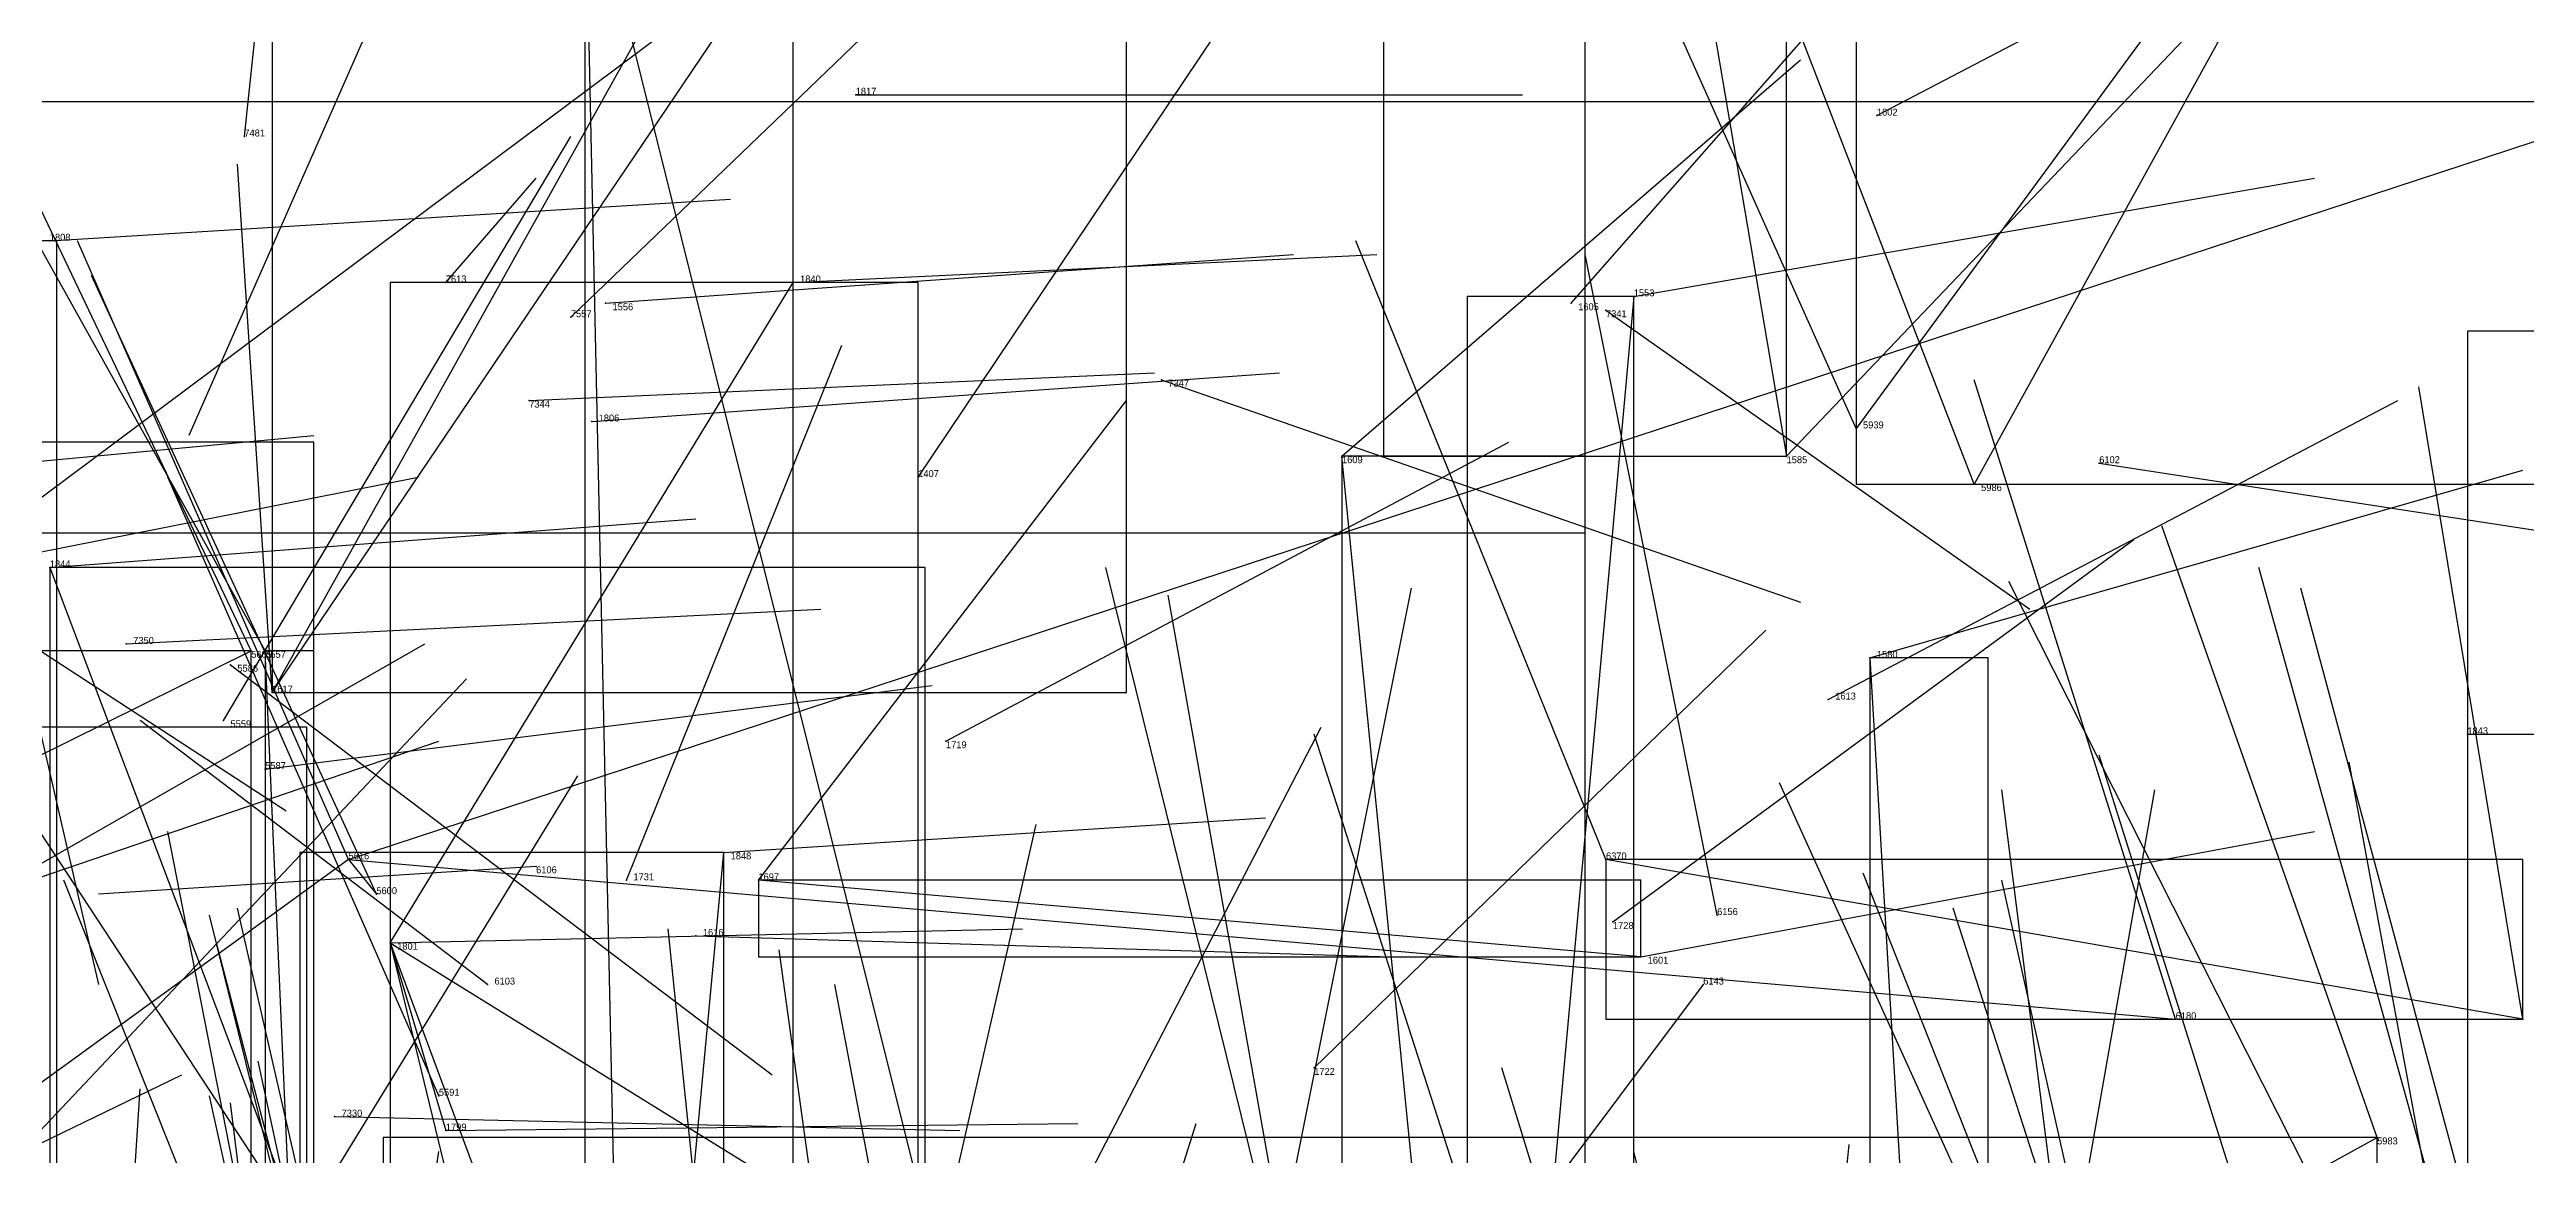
# Model space of a CAD drawing. Extents: x 59.1 to 70.8, y 600.3 to 605.1.
# Drawn here: x 67.501 to 67.8575, y 604.2484 to 604.4075 of the extents above; entities that cross this region are included whole.
import ezdxf

# ---------------------------------------------------------------- set-up
doc = ezdxf.new("R2010")
doc.units = 0
for name, color, linetype in [('Clients', 3, 'CONTINUOUS'), ('Facilities', 3, 'CONTINUOUS'), ('Facilities_lines', 3, 'CONTINUOUS'), ('Min_max_boxes', 1, 'CONTINUOUS'), ('Normals', 1, 'CONTINUOUS'), ('Source_points', 5, 'CONTINUOUS'), ('Text', 3, 'CONTINUOUS')]:
    doc.layers.add(name, color=color, linetype=linetype)

msp = doc.modelspace()

# ---------------------------------------------------------------- linework, layer by layer
at = {"layer": 'Clients', "color": 5}
for p in [(67.608, 604.374, 448.6), (67.761, 604.353, 453.98), (67.687, 604.349, 452.79), (67.751, 604.349, 452.908), (67.778, 604.345, 453.831), (67.53, 604.321, 454.187), (67.532, 604.321, 454.28), (67.598, 604.292, 448.657), (67.725, 604.291, 453.831), (67.603, 604.288, 452.668), (67.548, 604.286, 454.215), (67.807, 604.268, 453.675), (67.558, 604.252, 448.445), (67.836, 604.251, 453.868)]:
    msp.add_point(p, dxfattribs=at)
at = {"layer": 'Facilities', "color": 3}
for p in [(67.617, 604.401, 448.368), (67.764, 604.398, 452.998), (67.529, 604.395, 459.02), (67.501, 604.38, 448.396), (67.558, 604.374, 458.954), (67.576, 604.369, 461.947), (67.581, 604.371, 453.103), (67.72, 604.371, 452.856), (67.725, 604.37, 461.65), (67.729, 604.372, 453.174), (67.661, 604.36, 461.156), (67.57, 604.357, 461.733), (67.579, 604.354, 448.446), (67.796, 604.348, 457.588), (67.626, 604.346, 452.81), (67.501, 604.333, 448.516), (67.512, 604.322, 461.434), (67.527, 604.319, 454.376), (67.763, 604.32, 452.949), (67.533, 604.315, 452.743), (67.757, 604.314, 452.865), (67.526, 604.311, 454.491), (67.63, 604.308, 452.739), (67.849, 604.309, 448.743), (67.532, 604.304, 454.423), (67.544, 604.291, 454.15), (67.571, 604.29, 457.759), (67.584, 604.288, 452.679), (67.741, 604.283, 453.681), (67.594, 604.28, 452.987), (67.726, 604.282, 452.742), (67.55, 604.279, 448.488), (67.73, 604.277, 452.939), (67.564, 604.273, 457.641), (67.739, 604.273, 457.819), (67.857, 604.268, 453.688), (67.683, 604.261, 452.644), (67.557, 604.257, 454.157), (67.542, 604.254, 461.869)]:
    msp.add_point(p, dxfattribs=at)
at = {"layer": 'Facilities_lines', "color": 3}
for p, q in [((67.693, 604.69, 453.471), (67.751, 604.349, 452.908)), ((67.533, 604.315, 452.743), (67.639, 604.505, 453.094)), ((67.533, 604.315, 452.743), (67.656, 604.497, 453.07)), ((67.847, 604.47, 454.181), (67.761, 604.353, 453.98)), ((67.847, 604.47, 454.181), (67.778, 604.345, 453.831)), ((67.393, 604.457, 448.368), (67.608, 604.13, 448.652)), ((67.578, 604.436, 448.602), (67.589, 603.931, 448.48)), ((67.578, 604.436, 448.602), (67.722, 603.86, 448.66)), ((67.619, 604.432, 452.947), (67.493, 604.338, 452.808)), ((67.544, 604.291, 454.15), (67.876, 604.4, 454.09)), ((67.55, 604.279, 448.488), (67.608, 604.374, 448.6)), ((67.729, 604.372, 453.174), (67.705, 604.107, 453.239)), ((67.722, 603.995, 452.607), (67.687, 604.349, 452.79)), ((67.501, 604.333, 448.516), (67.627, 604, 448.613)), ((67.368, 604.241, 454.321), (67.53, 604.321, 454.187)), ((67.539, 604.16, 453.466), (67.532, 604.321, 454.28)), ((67.763, 604.32, 452.949), (67.78, 604.03, 453.087)), ((67.544, 604.291, 454.15), (67.391, 604.18, 454.081)), ((67.537, 603.637, 448.45), (67.598, 604.292, 448.657)), ((67.544, 604.291, 454.15), (67.548, 604.286, 454.215)), ((67.544, 604.291, 454.15), (67.807, 604.268, 453.675)), ((67.857, 604.268, 453.688), (67.725, 604.291, 453.831)), ((67.73, 604.277, 452.939), (67.603, 604.288, 452.668)), ((67.55, 604.279, 448.488), (67.558, 604.252, 448.445)), ((67.55, 604.279, 448.488), (67.609, 604.12, 448.551)), ((67.55, 604.279, 448.488), (67.582, 604.147, 448.517)), ((67.55, 604.279, 448.488), (67.626, 604.232, 448.669)), ((67.549, 604.093, 453.598), (67.836, 604.251, 453.868))]:
    msp.add_line(p, q, dxfattribs=at)
at = {"layer": 'Min_max_boxes', "color": 1}
for p, q in [((67.722, 604.338, 452.808), (67.722, 604.802, 452.808)), ((67.722, 604.338, 453.391), (67.722, 604.802, 453.391)), ((67.693, 604.69, 452.908), (67.693, 604.349, 452.908)), ((67.693, 604.69, 453.471), (67.693, 604.349, 453.471)), ((67.751, 604.349, 452.908), (67.751, 604.69, 452.908)), ((67.751, 604.349, 453.471), (67.751, 604.69, 453.471)), ((67.533, 604.505, 452.743), (67.533, 604.315, 452.743)), ((67.533, 604.505, 453.094), (67.533, 604.315, 453.094)), ((67.656, 604.315, 452.743), (67.656, 604.505, 452.743)), ((67.656, 604.315, 453.094), (67.656, 604.505, 453.094)), ((67.761, 604.47, 453.831), (67.761, 604.345, 453.831)), ((67.761, 604.47, 454.181), (67.761, 604.345, 454.181)), ((67.608, 604.13, 448.368), (67.608, 604.457, 448.368)), ((67.608, 604.13, 448.652), (67.608, 604.457, 448.652)), ((67.578, 604.436, 448.48), (67.578, 603.86, 448.48)), ((67.578, 604.436, 448.66), (67.578, 603.86, 448.66)), ((67.722, 603.86, 448.48), (67.722, 604.436, 448.48)), ((67.722, 603.86, 448.66), (67.722, 604.436, 448.66)), ((67.876, 604.4, 453.675), (67.391, 604.4, 453.675)), ((67.876, 604.4, 454.215), (67.391, 604.4, 454.215)), ((67.502, 604.38, 454.388), (67.41, 604.38, 454.388)), ((67.502, 604.38, 454.617), (67.41, 604.38, 454.617)), ((67.502, 604.237, 454.388), (67.502, 604.38, 454.388)), ((67.502, 604.237, 454.617), (67.502, 604.38, 454.617)), ((67.502, 604.38, 454.388), (67.502, 604.38, 454.617)), ((67.626, 604.374, 448.445), (67.55, 604.374, 448.445)), ((67.55, 604.374, 448.445), (67.55, 604.12, 448.445)), ((67.626, 604.374, 448.669), (67.55, 604.374, 448.669)), ((67.55, 604.374, 448.669), (67.55, 604.12, 448.669)), ((67.55, 604.374, 448.445), (67.55, 604.374, 448.669)), ((67.626, 604.12, 448.445), (67.626, 604.374, 448.445)), ((67.626, 604.12, 448.669), (67.626, 604.374, 448.669)), ((67.626, 604.374, 448.445), (67.626, 604.374, 448.669)), ((67.729, 604.372, 453.174), (67.705, 604.372, 453.174)), ((67.705, 604.372, 453.174), (67.705, 604.107, 453.174)), ((67.729, 604.372, 453.239), (67.705, 604.372, 453.239)), ((67.705, 604.372, 453.239), (67.705, 604.107, 453.239)), ((67.705, 604.372, 453.174), (67.705, 604.372, 453.239)), ((67.729, 604.107, 453.174), (67.729, 604.372, 453.174)), ((67.729, 604.107, 453.239), (67.729, 604.372, 453.239)), ((67.729, 604.372, 453.174), (67.729, 604.372, 453.239)), ((67.905, 604.367, 453.686), (67.849, 604.367, 453.686)), ((67.849, 604.367, 453.686), (67.849, 604.213, 453.686)), ((67.905, 604.367, 454.016), (67.849, 604.367, 454.016)), ((67.849, 604.367, 454.016), (67.849, 604.213, 454.016)), ((67.849, 604.367, 453.686), (67.849, 604.367, 454.016)), ((67.539, 604.351, 454.106), (67.315, 604.351, 454.106)), ((67.539, 604.351, 454.536), (67.315, 604.351, 454.536)), ((67.539, 604.198, 454.106), (67.539, 604.351, 454.106)), ((67.539, 604.198, 454.536), (67.539, 604.351, 454.536)), ((67.539, 604.351, 454.106), (67.539, 604.351, 454.536)), ((67.722, 604.349, 452.607), (67.687, 604.349, 452.607)), ((67.687, 604.349, 452.607), (67.687, 603.995, 452.607)), ((67.722, 604.349, 452.79), (67.687, 604.349, 452.79)), ((67.687, 604.349, 452.79), (67.687, 603.995, 452.79)), ((67.687, 604.349, 452.607), (67.687, 604.349, 452.79)), ((67.693, 604.349, 452.908), (67.751, 604.349, 452.908)), ((67.693, 604.349, 453.471), (67.751, 604.349, 453.471)), ((67.693, 604.349, 452.908), (67.693, 604.349, 453.471)), ((67.722, 603.995, 452.607), (67.722, 604.349, 452.607)), ((67.722, 603.995, 452.79), (67.722, 604.349, 452.79)), ((67.722, 604.349, 452.607), (67.722, 604.349, 452.79)), ((67.751, 604.349, 452.908), (67.751, 604.349, 453.471)), ((67.761, 604.345, 453.831), (67.896, 604.345, 453.831)), ((67.761, 604.345, 454.181), (67.896, 604.345, 454.181)), ((67.761, 604.345, 453.831), (67.761, 604.345, 454.181)), ((67.383, 604.338, 452.808), (67.722, 604.338, 452.808)), ((67.383, 604.338, 453.391), (67.722, 604.338, 453.391)), ((67.722, 604.338, 452.808), (67.722, 604.338, 453.391)), ((67.627, 604.333, 448.516), (67.501, 604.333, 448.516)), ((67.501, 604.333, 448.516), (67.501, 604, 448.516)), ((67.627, 604.333, 448.613), (67.501, 604.333, 448.613)), ((67.501, 604.333, 448.613), (67.501, 604, 448.613)), ((67.501, 604.333, 448.516), (67.501, 604.333, 448.613)), ((67.627, 604, 448.516), (67.627, 604.333, 448.516)), ((67.627, 604, 448.613), (67.627, 604.333, 448.613)), ((67.627, 604.333, 448.516), (67.627, 604.333, 448.613)), ((67.53, 604.321, 454.187), (67.368, 604.321, 454.187)), ((67.53, 604.321, 454.321), (67.368, 604.321, 454.321)), ((67.53, 604.241, 454.187), (67.53, 604.321, 454.187)), ((67.53, 604.241, 454.321), (67.53, 604.321, 454.321)), ((67.53, 604.321, 454.187), (67.53, 604.321, 454.321)), ((67.539, 604.321, 453.466), (67.532, 604.321, 453.466)), ((67.532, 604.321, 453.466), (67.532, 604.16, 453.466)), ((67.539, 604.321, 454.28), (67.532, 604.321, 454.28)), ((67.532, 604.321, 454.28), (67.532, 604.16, 454.28)), ((67.532, 604.321, 453.466), (67.532, 604.321, 454.28)), ((67.539, 604.16, 453.466), (67.539, 604.321, 453.466)), ((67.539, 604.16, 454.28), (67.539, 604.321, 454.28)), ((67.539, 604.321, 453.466), (67.539, 604.321, 454.28)), ((67.78, 604.32, 452.949), (67.763, 604.32, 452.949)), ((67.763, 604.32, 452.949), (67.763, 604.03, 452.949)), ((67.78, 604.32, 453.087), (67.763, 604.32, 453.087)), ((67.763, 604.32, 453.087), (67.763, 604.03, 453.087)), ((67.763, 604.32, 452.949), (67.763, 604.32, 453.087)), ((67.78, 604.03, 452.949), (67.78, 604.32, 452.949)), ((67.78, 604.03, 453.087), (67.78, 604.32, 453.087)), ((67.78, 604.32, 452.949), (67.78, 604.32, 453.087)), ((67.533, 604.315, 452.743), (67.656, 604.315, 452.743)), ((67.533, 604.315, 453.094), (67.656, 604.315, 453.094)), ((67.533, 604.315, 452.743), (67.533, 604.315, 453.094)), ((67.656, 604.315, 452.743), (67.656, 604.315, 453.094)), ((67.538, 604.31, 454.902), (67.274, 604.31, 454.902)), ((67.538, 604.31, 455.109), (67.274, 604.31, 455.109)), ((67.538, 603.978, 454.902), (67.538, 604.31, 454.902)), ((67.538, 603.978, 455.109), (67.538, 604.31, 455.109)), ((67.538, 604.31, 454.902), (67.538, 604.31, 455.109)), ((67.598, 604.292, 448.45), (67.537, 604.292, 448.45)), ((67.537, 604.292, 448.45), (67.537, 603.637, 448.45)), ((67.598, 604.292, 448.657), (67.537, 604.292, 448.657)), ((67.537, 604.292, 448.657), (67.537, 603.637, 448.657)), ((67.537, 604.292, 448.45), (67.537, 604.292, 448.657)), ((67.598, 603.637, 448.45), (67.598, 604.292, 448.45)), ((67.598, 603.637, 448.657), (67.598, 604.292, 448.657)), ((67.598, 604.292, 448.45), (67.598, 604.292, 448.657)), ((67.857, 604.291, 453.688), (67.725, 604.291, 453.688)), ((67.725, 604.291, 453.688), (67.725, 604.268, 453.688)), ((67.857, 604.291, 453.831), (67.725, 604.291, 453.831)), ((67.725, 604.291, 453.831), (67.725, 604.268, 453.831)), ((67.725, 604.291, 453.688), (67.725, 604.291, 453.831)), ((67.857, 604.268, 453.688), (67.857, 604.291, 453.688)), ((67.857, 604.268, 453.831), (67.857, 604.291, 453.831)), ((67.857, 604.291, 453.688), (67.857, 604.291, 453.831)), ((67.73, 604.288, 452.668), (67.603, 604.288, 452.668)), ((67.603, 604.288, 452.668), (67.603, 604.277, 452.668)), ((67.73, 604.288, 452.939), (67.603, 604.288, 452.939)), ((67.603, 604.288, 452.939), (67.603, 604.277, 452.939)), ((67.603, 604.288, 452.668), (67.603, 604.288, 452.939)), ((67.73, 604.277, 452.668), (67.73, 604.288, 452.668)), ((67.73, 604.277, 452.939), (67.73, 604.288, 452.939)), ((67.73, 604.288, 452.668), (67.73, 604.288, 452.939)), ((67.603, 604.277, 452.668), (67.73, 604.277, 452.668)), ((67.603, 604.277, 452.939), (67.73, 604.277, 452.939)), ((67.603, 604.277, 452.668), (67.603, 604.277, 452.939)), ((67.73, 604.277, 452.668), (67.73, 604.277, 452.939)), ((67.725, 604.268, 453.688), (67.857, 604.268, 453.688)), ((67.725, 604.268, 453.831), (67.857, 604.268, 453.831)), ((67.725, 604.268, 453.688), (67.725, 604.268, 453.831)), ((67.857, 604.268, 453.688), (67.857, 604.268, 453.831)), ((67.836, 604.251, 453.598), (67.549, 604.251, 453.598)), ((67.549, 604.251, 453.598), (67.549, 604.093, 453.598)), ((67.836, 604.251, 453.868), (67.549, 604.251, 453.868)), ((67.549, 604.251, 453.868), (67.549, 604.093, 453.868)), ((67.549, 604.251, 453.598), (67.549, 604.251, 453.868)), ((67.836, 604.093, 453.598), (67.836, 604.251, 453.598)), ((67.836, 604.093, 453.868), (67.836, 604.251, 453.868)), ((67.836, 604.251, 453.598), (67.836, 604.251, 453.868))]:
    msp.add_line(p, q, dxfattribs=at)
at = {"layer": 'Normals', "color": 1}
for p, q in [((67.764, 604.398, 452.998), (67.85, 604.443, 452.973)), ((67.72, 604.371, 452.856), (67.778, 604.437, 452.808)), ((67.761, 604.353, 453.98), (67.723, 604.438, 453.944)), ((67.778, 604.345, 453.831), (67.744, 604.433, 453.797)), ((67.529, 604.395, 459.02), (67.532, 604.423, 459.116)), ((67.551, 604.42, 452.876), (67.521, 604.352, 452.942)), ((67.576, 604.369, 461.947), (67.627, 604.418, 462.018)), ((67.626, 604.346, 452.81), (67.671, 604.413, 452.751)), ((67.751, 604.349, 452.908), (67.812, 604.413, 452.861)), ((67.53, 604.321, 454.187), (67.488, 604.409, 454.164)), ((67.532, 604.321, 454.28), (67.484, 604.407, 454.263)), ((67.687, 604.349, 452.79), (67.753, 604.406, 452.741)), ((67.617, 604.401, 448.368), (67.713, 604.401, 448.397)), ((67.526, 604.311, 454.491), (67.576, 604.395, 454.511)), ((67.533, 604.315, 452.743), (67.528, 604.391, 452.678)), ((67.558, 604.374, 458.954), (67.571, 604.389, 459.052)), ((67.729, 604.372, 453.174), (67.827, 604.389, 453.162)), ((67.501, 604.38, 448.396), (67.599, 604.386, 448.414)), ((67.544, 604.291, 454.15), (67.505, 604.38, 454.127)), ((67.725, 604.291, 453.831), (67.689, 604.38, 453.803)), ((67.581, 604.371, 453.103), (67.68, 604.378, 453.09)), ((67.608, 604.374, 448.6), (67.692, 604.378, 448.547)), ((67.741, 604.283, 453.681), (67.722, 604.378, 453.656)), ((67.548, 604.286, 454.215), (67.507, 604.375, 454.195)), ((67.725, 604.37, 461.65), (67.786, 604.327, 461.716)), ((67.584, 604.288, 452.679), (67.615, 604.365, 452.623)), ((67.57, 604.357, 461.733), (67.66, 604.361, 461.777)), ((67.579, 604.354, 448.446), (67.678, 604.361, 448.433)), ((67.661, 604.36, 461.156), (67.753, 604.328, 461.177)), ((67.807, 604.268, 453.675), (67.778, 604.36, 453.647)), ((67.857, 604.268, 453.688), (67.842, 604.359, 453.649)), ((67.603, 604.288, 452.668), (67.656, 604.357, 452.619)), ((67.757, 604.314, 452.865), (67.839, 604.357, 452.827)), ((67.443, 604.343, 454.51), (67.539, 604.352, 454.537)), ((67.452, 604.352, 454.315), (67.535, 604.298, 454.332)), ((67.63, 604.308, 452.739), (67.711, 604.351, 452.699)), ((67.796, 604.348, 457.588), (67.874, 604.336, 457.527)), ((67.458, 604.327, 449.137), (67.554, 604.346, 449.158)), ((67.557, 604.257, 454.157), (67.518, 604.346, 454.134)), ((67.763, 604.32, 452.949), (67.857, 604.347, 452.927)), ((67.501, 604.333, 448.516), (67.594, 604.34, 448.479)), ((67.493, 604.338, 452.808), (67.508, 604.273, 452.883)), ((67.726, 604.282, 452.742), (67.801, 604.337, 452.705)), ((67.836, 604.251, 453.868), (67.805, 604.339, 453.833)), ((67.677, 604.236, 453.695), (67.653, 604.333, 453.684)), ((67.844, 604.243, 453.736), (67.819, 604.333, 453.7)), ((67.679, 604.24, 456.631), (67.697, 604.33, 456.591)), ((67.826, 604.246, 453.934), (67.783, 604.331, 453.903)), ((67.849, 604.241, 453.799), (67.825, 604.33, 453.761)), ((67.512, 604.322, 461.434), (67.612, 604.327, 461.436)), ((67.679, 604.233, 453.54), (67.662, 604.329, 453.517)), ((67.683, 604.261, 452.644), (67.748, 604.324, 452.602)), ((67.471, 604.274, 454.599), (67.555, 604.322, 454.625)), ((67.527, 604.319, 454.376), (67.605, 604.26, 454.397)), ((67.494, 604.246, 454.457), (67.561, 604.317, 454.478)), ((67.532, 604.304, 454.423), (67.628, 604.316, 454.449)), ((67.466, 604.277, 454.606), (67.557, 604.308, 454.634)), ((67.564, 604.273, 457.641), (67.514, 604.311, 457.719)), ((67.643, 604.231, 452.584), (67.684, 604.31, 452.538)), ((67.713, 604.216, 453.78), (67.683, 604.309, 453.757)), ((67.849, 604.309, 448.743), (67.933, 604.309, 448.689)), ((67.825, 604.214, 453.7), (67.796, 604.306, 453.672)), ((67.849, 604.213, 453.686), (67.832, 604.305, 453.65)), ((67.526, 604.22, 455.859), (67.577, 604.303, 455.883)), ((67.79, 604.214, 453.873), (67.75, 604.302, 453.849)), ((67.794, 604.206, 453.577), (67.782, 604.301, 453.549)), ((67.787, 604.204, 449.35), (67.804, 604.301, 449.331)), ((67.537, 604.198, 453.641), (67.518, 604.295, 453.626)), ((67.598, 604.292, 448.657), (67.676, 604.297, 448.595)), ((67.622, 604.204, 456.636), (67.643, 604.296, 456.602)), ((67.73, 604.277, 452.939), (67.827, 604.295, 452.921)), ((67.539, 604.198, 454.106), (67.503, 604.288, 454.083)), ((67.571, 604.29, 457.759), (67.508, 604.286, 457.837)), ((67.797, 604.201, 453.773), (67.762, 604.289, 453.742)), ((67.803, 604.194, 453.639), (67.782, 604.288, 453.612)), ((67.548, 604.186, 453.704), (67.524, 604.283, 453.694)), ((67.55, 604.188, 453.77), (67.528, 604.284, 453.756)), ((67.805, 604.191, 453.707), (67.775, 604.284, 453.683)), ((67.55, 604.279, 448.488), (67.641, 604.281, 448.447)), ((67.599, 604.194, 452.53), (67.59, 604.281, 452.481)), ((67.594, 604.28, 452.987), (67.694, 604.277, 452.985)), ((67.55, 604.183, 453.836), (67.525, 604.279, 453.82)), ((67.619, 604.184, 453.448), (67.606, 604.278, 453.417)), ((67.632, 604.178, 453.528), (67.614, 604.273, 453.503)), ((67.739, 604.273, 457.819), (67.712, 604.237, 457.908)), ((67.552, 604.165, 453.643), (67.531, 604.262, 453.63)), ((67.433, 604.218, 454.636), (67.52, 604.26, 454.663)), ((67.508, 604.163, 449.257), (67.514, 604.258, 449.227)), ((67.739, 604.167, 453.754), (67.71, 604.261, 453.736)), ((67.545, 604.161, 453.554), (67.524, 604.257, 453.534)), ((67.539, 604.16, 453.466), (67.527, 604.256, 453.441)), ((67.542, 604.254, 461.869), (67.632, 604.252, 461.913)), ((67.558, 604.252, 448.445), (67.649, 604.253, 448.403)), ((67.64, 604.171, 452.465), (67.666, 604.253, 452.414)), ((67.543, 604.155, 449.267), (67.557, 604.249, 449.235)), ((67.752, 604.154, 453.634), (67.729, 604.249, 453.614)), ((67.751, 604.158, 456.665), (67.76, 604.25, 456.626))]:
    msp.add_line(p, q, dxfattribs=at)
at = {"layer": 'Source_points', "color": 5}
for p in [(67.617, 604.401, 448.368), (67.764, 604.398, 452.998), (67.529, 604.395, 459.02), (67.501, 604.38, 448.396), (67.558, 604.374, 458.954), (67.608, 604.374, 448.6), (67.576, 604.369, 461.947), (67.581, 604.371, 453.103), (67.72, 604.371, 452.856), (67.725, 604.37, 461.65), (67.729, 604.372, 453.174), (67.661, 604.36, 461.156), (67.57, 604.357, 461.733), (67.579, 604.354, 448.446), (67.761, 604.353, 453.98), (67.687, 604.349, 452.79), (67.751, 604.349, 452.908), (67.796, 604.348, 457.588), (67.626, 604.346, 452.81), (67.778, 604.345, 453.831), (67.501, 604.333, 448.516), (67.512, 604.322, 461.434), (67.527, 604.319, 454.376), (67.53, 604.321, 454.187), (67.532, 604.321, 454.28), (67.763, 604.32, 452.949), (67.533, 604.315, 452.743), (67.757, 604.314, 452.865), (67.526, 604.311, 454.491), (67.63, 604.308, 452.739), (67.849, 604.309, 448.743), (67.532, 604.304, 454.423), (67.544, 604.291, 454.15), (67.598, 604.292, 448.657), (67.725, 604.291, 453.831), (67.571, 604.29, 457.759), (67.584, 604.288, 452.679), (67.603, 604.288, 452.668), (67.548, 604.286, 454.215), (67.741, 604.283, 453.681), (67.594, 604.28, 452.987), (67.726, 604.282, 452.742), (67.55, 604.279, 448.488), (67.73, 604.277, 452.939), (67.564, 604.273, 457.641), (67.739, 604.273, 457.819), (67.807, 604.268, 453.675), (67.857, 604.268, 453.688), (67.683, 604.261, 452.644), (67.557, 604.257, 454.157), (67.542, 604.254, 461.869), (67.558, 604.252, 448.445), (67.836, 604.251, 453.868)]:
    msp.add_point(p, dxfattribs=at)

# ---------------------------------------------------------------- texts
at = {"layer": 'Text', "color": 3}
for s, p in [('1817', (67.617, 604.401, 448.368)), ('1602', (67.764, 604.398, 452.998)), ('7481', (67.529, 604.395, 459.02)), ('1808', (67.501, 604.38, 448.396)), ('7613', (67.558, 604.374, 458.954)), ('1840', (67.609, 604.374, 448.6)), ('1553', (67.729, 604.372, 453.174)), ('7557', (67.576, 604.369, 461.947)), ('1556', (67.582, 604.37, 453.103)), ('1605', (67.721, 604.37, 452.856)), ('7341', (67.725, 604.369, 461.65)), ('7347', (67.662, 604.359, 461.156)), ('7344', (67.57, 604.356, 461.733)), ('1806', (67.58, 604.354, 448.446)), ('5939', (67.762, 604.353, 453.98)), ('1609', (67.687, 604.348, 452.79)), ('1585', (67.751, 604.348, 452.908)), ('6102', (67.796, 604.348, 457.588)), ('1407', (67.626, 604.346, 452.81)), ('5986', (67.779, 604.344, 453.831)), ('1844', (67.501, 604.333, 448.516)), ('7350', (67.513, 604.322, 461.434)), ('5586', (67.528, 604.318, 454.376)), ('5605', (67.53, 604.32, 454.187)), ('5557', (67.532, 604.32, 454.28)), ('1580', (67.764, 604.32, 452.949)), ('1617', (67.533, 604.315, 452.743)), ('1613', (67.758, 604.314, 452.865)), ('5559', (67.527, 604.31, 454.491)), ('1719', (67.63, 604.307, 452.739)), ('1843', (67.849, 604.309, 448.743)), ('5587', (67.532, 604.304, 454.423)), ('5616', (67.544, 604.291, 454.15)), ('1848', (67.599, 604.291, 448.657)), ('6370', (67.725, 604.291, 453.831)), ('5600', (67.548, 604.286, 454.215)), ('6106', (67.571, 604.289, 457.759)), ('1731', (67.585, 604.288, 452.679)), ('1697', (67.603, 604.288, 452.668)), ('6156', (67.741, 604.283, 453.681)), ('1616', (67.595, 604.28, 452.987)), ('1728', (67.726, 604.281, 452.742)), ('1801', (67.551, 604.278, 448.488)), ('1601', (67.731, 604.276, 452.939)), ('6103', (67.565, 604.273, 457.641)), ('6143', (67.739, 604.273, 457.819)), ('6180', (67.807, 604.268, 453.675)), ('5591', (67.557, 604.257, 454.157)), ('1722', (67.683, 604.26, 452.644)), ('7330', (67.543, 604.254, 461.869)), ('1799', (67.558, 604.252, 448.445)), ('5983', (67.836, 604.25, 453.868))]:
    msp.add_text(s, height=0.001, dxfattribs=at).set_placement(p)

doc.saveas('drawing.dxf')
